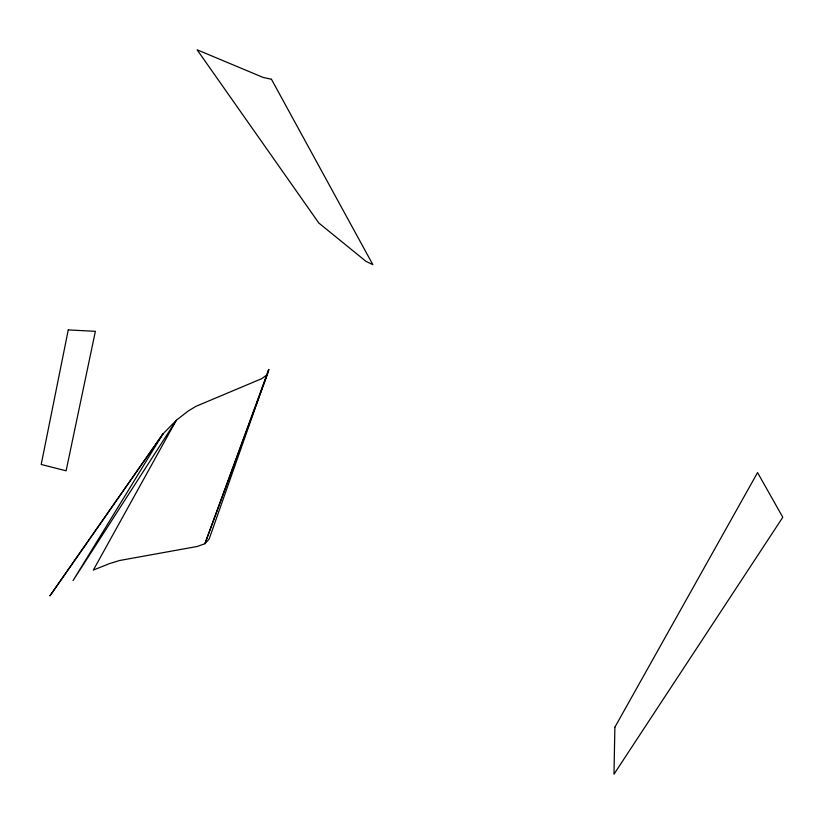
<?xml version="1.0" encoding="UTF-8"?>
<svg xmlns="http://www.w3.org/2000/svg" width="824" height="824" viewBox="0 0 824 824"><rect width="100%" height="100%" fill="white"/><g stroke="black" fill="none" stroke-linecap="round" stroke-linejoin="round"><path stroke-width="1.24" d="M267.337 374.663L268.768 369.523L204.918 543.696L197.286 546.466L119.593 560.505L109.293 563.668L93.339 570.084L176.295 420.312L187.841 411.279L195.844 406.376L261.641 378.7L267.337 374.663L204.918 543.696L209.131 539.092L268.768 369.523M614.879 727.19L613.983 774.189L782.8 517.266L757.555 472.585L614.879 727.19M68.258 329.919L41.2 464.468L66.105 470.813L95.378 331.32L68.258 329.919M162.895 434.001L73.048 580.57L176.295 420.312L162.895 434.001L49.986 595.762L162.895 434.001M271.457 79.269L263.041 77.394L197.132 49.811L318.816 223.005L365.938 261.321L372.86 264.659L271.457 79.269"/></g></svg>
